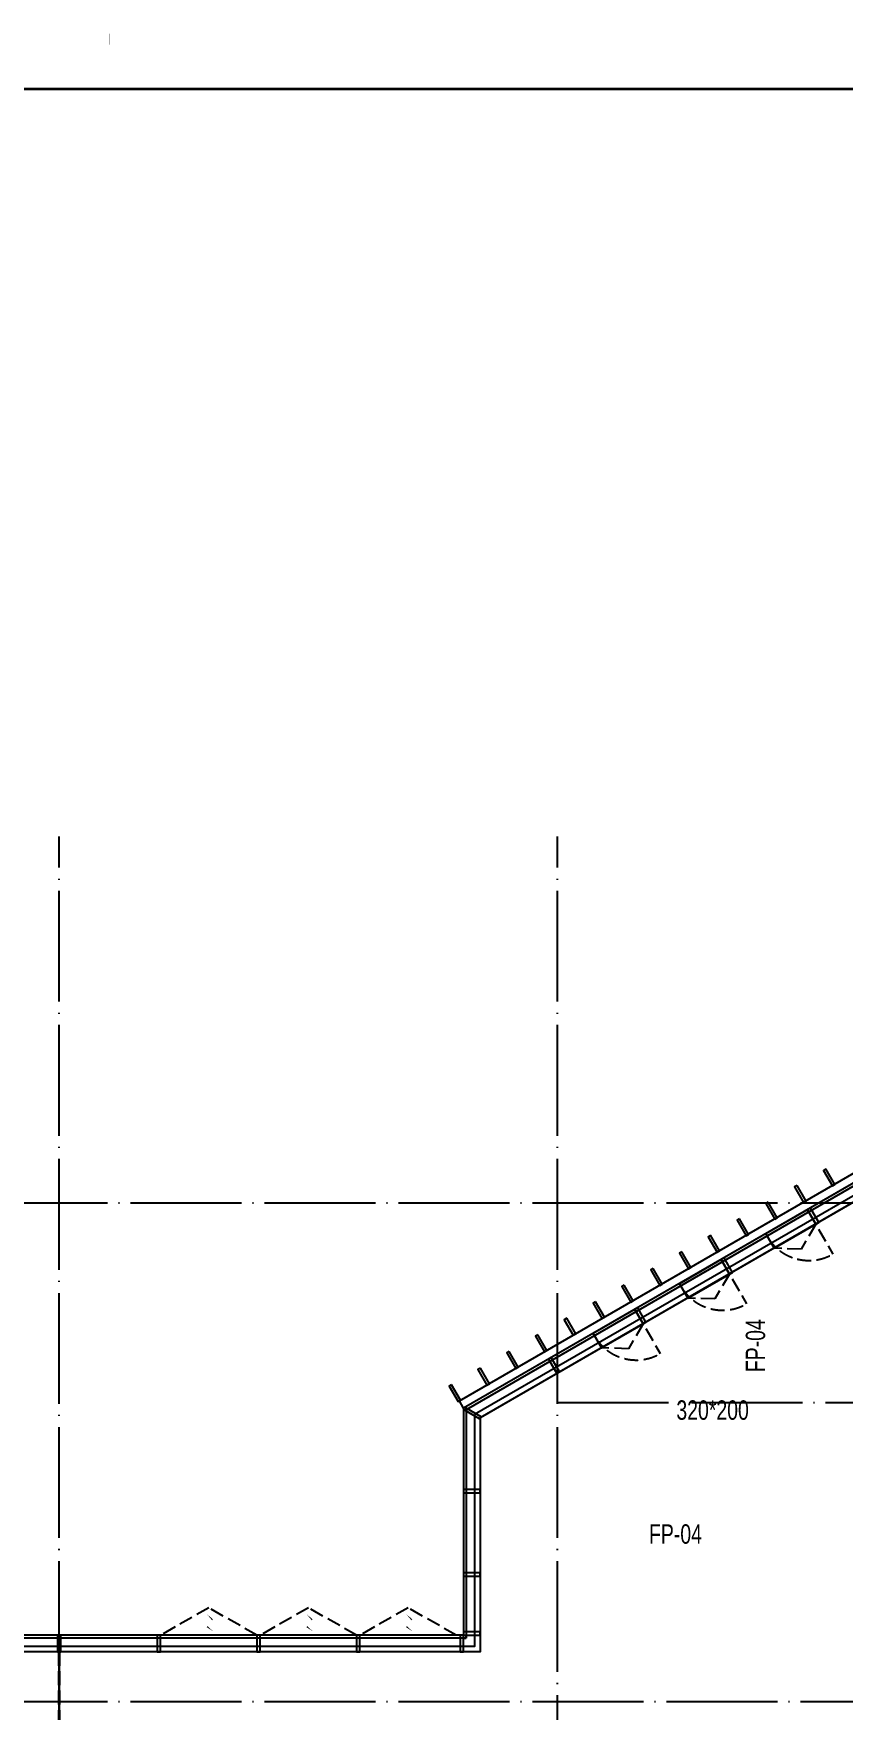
# Model space of a CAD drawing. Extents: x -777745 to 647905, y -207485 to 303235.
# Drawn here: x 30035 to 44662, y 71242 to 101517 of the extents above; entities that cross this region are included whole.
import ezdxf

# ---------------------------------------------------------------- set-up
doc = ezdxf.new("R2010")
doc.units = 0
doc.header["$LTSCALE"] = 1000
for name, pattern in [('13#楼幕墙$1$DASH', [0.35, 0.25, -0.1]), ('DASH', [0.35, 0.25, -0.1]), ('X-104 13#平面$0$109 3#平面$0$DASH', [0.35, 0.25, -0.1]), ('X-104 13#平面$0$DOTE', [2.4200000000000004, 2, -0.2, 0.02, -0.2])]:
    doc.linetypes.add(name, pattern=pattern)
doc.layers.get('0').update_dxf_attribs({"linetype": 'CONTINUOUS'})
for name, color, linetype in [('00-防烟分区', 4, 'CONTINUOUS'), ('13#楼幕墙$1$A-C_幕墙龙骨', 133, 'CONTINUOUS'), ('13#楼幕墙$1$A-C_玻璃幕墙', 140, 'CONTINUOUS'), ('13#楼幕墙$1$A-C_窗', 140, 'CONTINUOUS'), ('13#楼幕墙$1$A-TECH_结构', 21, 'CONTINUOUS'), ('13#楼幕墙$1$D-铝板', 181, 'CONTINUOUS'), ('DUCT-新风标注', 3, 'CONTINUOUS'), ('X-104 13#平面$0$A-TECH_暖通', 6, 'CONTINUOUS'), ('X-104 13#平面$0$A-TECH_结构', 21, 'CONTINUOUS'), ('X-104 13#平面$0$A_AXIS-轴线', 36, 'X-104 13#平面$0$DOTE')]:
    doc.layers.add(name, color=color, linetype=linetype)
doc.styles.add('HZF', font='ROS', dxfattribs={"width": 0.75, "bigfont": 'JD'})

# ---------------------------------------------------------------- blocks, each defined once
blk = doc.blocks.new('图框-A1')
for points, const_width in [([(5.684341886080801e-13, 0), (841.0000000000002, 0), (841.0000000000002, 594), (5.684341886080801e-13, 594)], 0.05), ([(765.9999999999966, 584), (25.00000000000045, 584), (25.00000000000045, 10), (766.0000000000002, 10)], 0.5)]:
    blk.add_lwpolyline(points, close=True, dxfattribs=dict(const_width=const_width))
at = {"const_width": 0.05}
blk.add_lwpolyline([(420.5000000000005, 594), (420.5000000000005, 592)], dxfattribs=at)
blk = doc.blocks.new('13#楼幕墙$1$A$C2B4E24BF')
at = {"linetype": '13#楼幕墙$1$DASH'}
for points in [[(5.000000000021828, 50.00000000008004), (5.000000000021828, 920.0000000000509)], [(4.99999999969441, 300), (459.9999999998472, 556.983625253335), (874.9999999999854, 299.9999999999854)]]:
    blk.add_lwpolyline(points, dxfattribs=at)
blk.add_lwpolyline([(4.99999999969441, 7.275957614183426e-12), (875, -7.275957614183426e-12), (874.9999999999854, 299.9999999999854), (4.99999999969441, 299.9999999999927)], close=True)
blk.add_arc((5.000000000021828, 50.00000000005821), 869.9999999999782, 0, 90, dxfattribs=at)
blk = doc.blocks.new('13#楼幕墙$0$A$C62EA228A')
at = {"linetype": '13#楼幕墙$1$DASH'}
blk.add_lwpolyline([(10.00000000001455, -300.0000000000146), (-860, -796.5212315030949), (-1729.999999999985, -299.9999999999782)], dxfattribs=at)
at = {"layer": '13#楼幕墙$1$A-C_玻璃幕墙', "color": 1}
blk.add_lwpolyline([(-888.629784368859, -674.3626249181325, 0, 25.00000000000001, 0), (-792.3107997117913, -580.0067186209344, 0, 0, 0), (-890.495198409073, -456.4310357286467, 25.00000000000001, 0, 0), (-785.7256440597121, -374.3626249181507, 0, 0, 0)], format="xyseb", dxfattribs=at)
blk = doc.blocks.new('13#楼幕墙$1$ccdididi')
blk.add_lwpolyline([(50.00000000001455, 324.9999999999491), (0, 324.9999999999345), (0, 0), (50, 0)], close=True)
blk = doc.blocks.new('13#楼幕墙$1$A$C7A413A1D')
blk.add_lwpolyline([(-70, -300.0000000000001), (-10, -300), (-10, 0), (-70, -1.13686837721616e-13)], close=True)
blk = doc.blocks.new('*U3604')
for points in [[(150.0005130732898, 150.2641038001748), (150.0005130732898, 200.2386218646861), (0.0005130732897669077, 200.2386218646861), (0.0005130732897669077, 0.2641038001238485), (150.0005130732898, 0.2641038001238485)], [(150.0005130732898, 0.2641038001747802), (200.0005130732898, 0.2641038001747802), (200.0005130732898, 150.2641038001748), (150.0005130732898, 150.2641038001748)]]:
    blk.add_lwpolyline(points)
blk = doc.blocks.new('13#楼幕墙')
at = {"layer": '13#楼幕墙$1$A-C_幕墙龙骨'}
blk.add_lwpolyline([(38112.50880853619, 76548.2776694161), (38087.49119146366, 76504.9865752279), (37827.74462633444, 76655.0922776631), (37852.76224340698, 76698.3833718513)], close=True, dxfattribs=at)
at = {"layer": '13#楼幕墙$1$A-C_玻璃幕墙'}
for p, q in [((53293.20742207249, 85645.00747574437), (37799.99999999979, 76699.99999999991)), ((53287.88754627192, 85584.2010170999), (37849.99999999985, 76671.13248654053)), ((53271.92791887028, 85401.78164116651), (37999.99999999985, 76584.52994616209)), ((37799.99999999979, 76699.99999999991), (37799.99999999985, 72599.99999999991)), ((37849.99999999985, 76671.13248654053), (37849.99999999985, 72549.99999999991)), ((37999.99999999985, 76584.52994616209), (37999.99999999988, 72399.99999999991)), ((37999.99999999988, 72399.99999999991), (12439.8068321736, 72399.99999999997)), ((37849.99999999985, 72549.99999999991), (12484.9517080435, 72549.99999999997)), ((37799.99999999985, 72599.99999999991), (12500.00000000012, 72599.99999999997))]:
    blk.add_line(p, q, dxfattribs=at)
at = {"layer": '13#楼幕墙$1$A-TECH_结构'}
blk.add_lwpolyline([(4402.283722101345, 77599.99999999997), (-600.0000000001146, 77599.99999999997), (-600.0000000000582, 59999.99999999997), (21800.00000000001, 59999.99999999994), (21799.99999999999, 61599.99999999991), (58099.99999999993, 61600.00000000006), (58099.99999999987, 81220.00740966003), (53261.28816726917, 85280.16872387758), (38099.99999999985, 76526.79491924313), (38099.99999999985, 72299.99999999991), (12409.71024826031, 72299.99999999997), (4402.283722101213, 77600.00000000006)], dxfattribs=at)
at = {"layer": '13#楼幕墙$1$D-铝板'}
blk.add_lwpolyline([(37725.08619225933, 76829.9535375385), (53309.16704947412, 85827.42685167774), (53293.20742207248, 85645.00747574435), (37799.99999997837, 76700.00000003708)], close=True, dxfattribs=at)
at = {"layer": '13#楼幕墙$1$A-C_幕墙龙骨'}
for p, rotation in [((44073.19444301713, 80315.02691708854), 29.95337307627282), ((42513.61681846256, 79416.29579323201), 29.95337307627282), ((40954.03919390799, 78517.56466937548), 29.95337307627282), ((39394.46156935341, 77618.83354551895), 29.95337307627282), ((37799.99999999977, 75239.99999999991), 90), ((37799.99999999977, 73739.99999999991), 90), ((37799.99999999985, 72669.97451806448), 90)]:
    blk.add_blockref('13#楼幕墙$1$A$C7A413A1D', p, dxfattribs=dict(at, rotation=rotation))
for p in [(30539.99999999999, 72599.99999999991), (32339.99999999999, 72599.99999999991), (34140, 72599.99999999991), (35940.00000000001, 72599.99999999991), (37809.99999999977, 72599.99999999994)]:
    blk.add_blockref('13#楼幕墙$1$A$C7A413A1D', p, dxfattribs=at)
at = {"layer": '13#楼幕墙$1$A-C_幕墙龙骨', "xscale": -1}
blk.add_blockref('*U3604', (38000.00051307306, 72399.7358961998), dxfattribs=at)
at = {"layer": '13#楼幕墙$1$A-C_窗', "rotation": 209.9533730763658}
for p in [(44016.87636213504, 80282.57273760677), (42457.29873757898, 79383.84161375283), (40897.7211130215, 78485.11048990139)]:
    blk.add_blockref('13#楼幕墙$1$A$C2B4E24BF', p, dxfattribs=at)
at = {"layer": '13#楼幕墙$1$A-C_窗', "xscale": -1, "rotation": 180}
for p in [(34059.99999999991, 72299.99999999991), (35859.99999999991, 72299.99999999991), (37659.99999999991, 72299.99999999985)]:
    blk.add_blockref('13#楼幕墙$0$A$C62EA228A', p, dxfattribs=at)
at = {"layer": '13#楼幕墙$1$D-铝板', "rotation": 29.95337307636523}
for p in [(44461.84130997694, 80712.11458098609), (43941.98210179206, 80412.53753970056), (43422.12289360719, 80112.96049841502), (42902.26368542231, 79813.38345712949), (42382.40447723743, 79513.80641584395), (41862.54526905256, 79214.22937455842), (41342.68606086768, 78914.65233327288), (40822.8268526828, 78615.07529198735), (40302.96764449793, 78315.49825070181), (39783.10843631305, 78015.92120941628), (39263.24922812817, 77716.34416813074), (38743.3900199433, 77416.76712684521), (38223.53081175842, 77117.19008555968), (37703.67160357354, 76817.61304427414)]:
    blk.add_blockref('13#楼幕墙$1$ccdididi', p, dxfattribs=at)
blk = doc.blocks.new('X-104 13#平面$0$轴网')
at = {"layer": 'X-104 13#平面$0$A_AXIS-轴线', "linetype": 'X-104 13#平面$0$DOTE'}
for p, q in [((30500, -7400.98603368341), (30500, 24620.25062679139)), ((39500, -7400.98603368341), (39500, 24620.25062679139)), ((60408.42140219617, 18000), (-2925.01551574981, 18000)), ((60408.42140219617, 9000), (-2925.01551574981, 9000))]:
    blk.add_line(p, q, dxfattribs=at)
blk = doc.blocks.new('X-104 13#平面')
at = {"layer": 'X-104 13#平面$0$A-TECH_暖通', "linetype": 'X-104 13#平面$0$109 3#平面$0$DASH', "const_width": 30}
blk.add_lwpolyline([(30500.00000001321, 72299.99999999997), (30500.00000001323, 71699.99999999335)], dxfattribs=at)
at = {"layer": 'X-104 13#平面$0$A-TECH_结构'}
blk.add_lwpolyline([(58099.99999999994, 61600), (58099.99999999987, 81220.00740966003), (53261.28816726917, 85280.16872387758), (38099.99999999985, 76526.79491924313), (38099.99999999994, 72300), (12409.71024826038, 72299.99999999993), (4402.283722101213, 77600.00000000006), (-600.0000000000628, 77600), (-600.0000000000618, 60000), (21799.99999999995, 60000), (21799.99999999994, 61600)], close=True, dxfattribs=at)
at = {"layer": 'X-104 13#平面$0$A_AXIS-轴线', "linetype": 'X-104 13#平面$0$DOTE'}
blk.add_line((39500, 76800.00000000007), (60408.42140219617, 76800.00000000009), dxfattribs=at)
at = {"xscale": 100, "yscale": 100, "zscale": 100}
blk.add_blockref('图框-A1', (-10634.52120541848, 42114.76699672837), dxfattribs=at)
blk.add_blockref('X-104 13#平面$0$轴网', (0, 62400))
at = {"layer": 'X-104 13#平面$0$A-TECH_结构'}
blk.add_blockref('13#楼幕墙', (0, 0), dxfattribs=at)

msp = doc.modelspace()

# ---------------------------------------------------------------- linework, layer by layer
at = {"layer": '00-防烟分区'}
msp.add_lwpolyline([(48200, 71000), (48200.00000000651, 79192.11660316025), (50231.84123887753, 80362.99705909786), (48775.31393404314, 82690.1902927468), (48400.00000000652, 82462.16904589885), (48400.00000000652, 82300), (48800.00000000652, 82300), (48800.00000000652, 81501.51735491637), (48200.00000000652, 81500), (48200.00000000652, 82346.91590175184), (48195.18631198054, 82355.25345398462), (48195.18631198054, 82355.25345398462), (38099.99999999985, 76526.63212232185), (38099.99999999984, 72299.99999999991), (30500.00000001321, 72299.99999999999), (30500.00000001326, 61599.99999999995)], dxfattribs=at)
msp.add_lwpolyline([(-600.0000000000524, 59999.99999999993), (21799.99999999995, 59999.99999999993), (21799.99999999999, 61599.99999999991), (30500.00000001323, 61599.99999999995), (30499.99999999999, 72299.99999999991), (12409.71024826079, 72299.99999999993), (4400.000000000022, 77599.99999999997), (4400.000000000022, 77000.00000000009), (4150.000000000024, 77000.00000000009), (4150.000000000028, 68599.99999999997), (-600.0000000000825, 68600.00000000092), (-600.0000000000582, 60000)], close=True, dxfattribs=at)
at = {"layer": '00-防烟分区', "linetype": 'DASH', "lineweight": 40}
msp.add_lwpolyline([(30500.00000000011, 72299.99999999993), (30500.00000000013, 61599.99999999994)], dxfattribs=at)

# ---------------------------------------------------------------- block references
at = {"layer": '00-防烟分区'}
msp.add_blockref('X-104 13#平面', (0, 0), dxfattribs=at)

# ---------------------------------------------------------------- texts
at = {"style": 'HZF', "width": 0.75}
msp.add_text('FP-04', height=350, rotation=90, dxfattribs=at).set_placement((43246.89876876291, 77350.00000000007, -11574.99999999999))
msp.add_text('FP-04', height=350, dxfattribs=at).set_placement((41149.99999999952, 74253.10123123664, -7649.999999999998))
at = {"layer": 'DUCT-新风标注', "style": 'HZF', "width": 0.75}
msp.add_text('320*200', height=350, dxfattribs=at).set_placement((41644.33851461578, 76490.9179902412))

doc.saveas('drawing.dxf')
